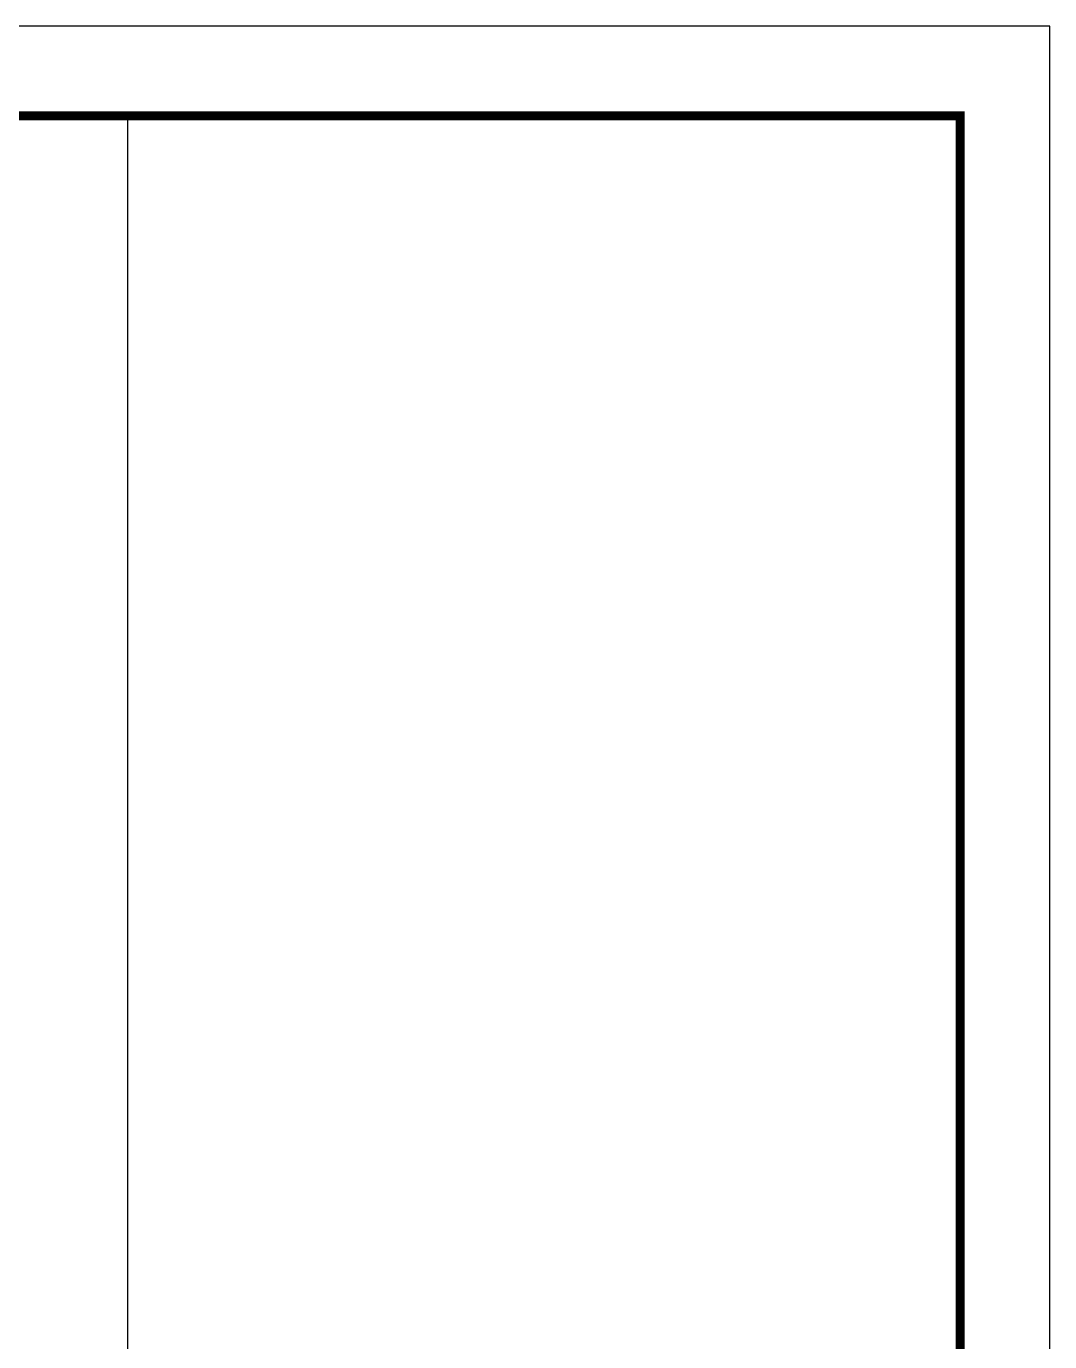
# Model space of a CAD drawing. Extents: x -1041549 to 749950, y -354245 to 17554.
# Drawn here: x 391044 to 393903, y -200014 to -196340 of the extents above; entities that cross this region are included whole.
import ezdxf

# ---------------------------------------------------------------- set-up
doc = ezdxf.new("R2010")
doc.units = 0
doc.header["$LTSCALE"] = 1000
doc.header["$MEASUREMENT"] = 0
doc.layers.add('14', color=1, linetype='Continuous')
doc.layers.add('PUB_TITLE', color=4, linetype='Continuous')

# ---------------------------------------------------------------- blocks, each defined once
blk = doc.blocks.new('A$Ce58e362c')
at = {"layer": '14'}
blk.add_lwpolyline([(15729.90329155832, 1075.547166819888), (15729.90329155832, 87175.5471668199)], dxfattribs=at)

msp = doc.modelspace()

# ---------------------------------------------------------------- linework, layer by layer
at = {"layer": '14'}
msp.add_line((391328.2636738003, -203609.7815393597), (391328.2636738003, -196589.842646412), dxfattribs=at)
at = {"layer": 'PUB_TITLE'}
msp.add_lwpolyline([(372878.2636688599, -211189.7815393746), (393903.2636688599, -211189.7815393746), (393903.2636688599, -196339.7815393746), (372878.2636688599, -196339.7815393746)], close=True, dxfattribs=at)
msp.add_lwpolyline([(372878.2636688599, -211189.7815393746), (393903.2636688599, -211189.7815393746), (393903.2636688599, -196339.7815393746), (372878.2636688599, -196339.7815393746)], close=True, dxfattribs=at)
at = {"layer": 'PUB_TITLE', "const_width": 25}
msp.add_lwpolyline([(373503.2636688599, -210939.7815393746), (393653.2636688599, -210939.7815393746), (393653.2636688599, -196589.7815393746), (373503.2636688599, -196589.7815393746)], close=True, dxfattribs=at)
msp.add_lwpolyline([(373503.2636688599, -210939.7815393746), (393653.2636688599, -210939.7815393746), (393653.2636688599, -196589.7815393746), (373503.2636688599, -196589.7815393746)], close=True, dxfattribs=at)

# ---------------------------------------------------------------- block references
at = {"xscale": 0.1666666666666666, "yscale": 0.1666666666666666, "zscale": 0.1666666666666666}
msp.add_blockref('A$Ce58e362c', (388706.5950554719, -211119.0394005113), dxfattribs=at)

doc.saveas('drawing.dxf')
